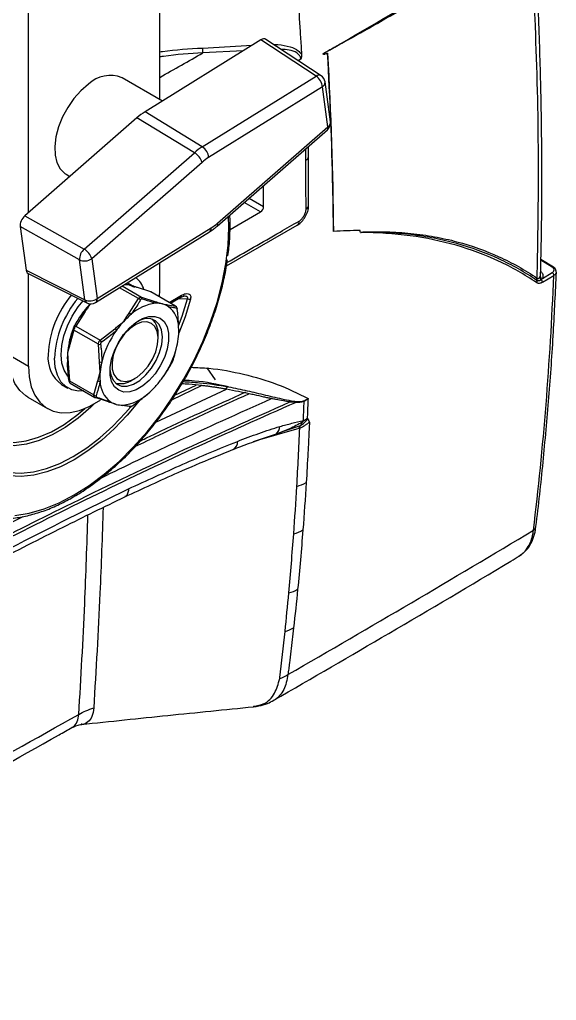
# Model space of a CAD drawing. Extents: x 14.8 to 109.8, y 1.6 to 86.6.
# Drawn here: x 24.98 to 28.59, y 2.53 to 9.13 of the extents above; entities that cross this region are included whole.
import ezdxf

# ---------------------------------------------------------------- set-up
doc = ezdxf.new("R2010")
doc.units = 0
doc.header["$MEASUREMENT"] = 0
doc.layers.add('OBJECT', color=7, linetype='CONTINUOUS')

msp = doc.modelspace()

# ---------------------------------------------------------------- linework, layer by layer
at = {"layer": 'OBJECT'}
for p, q in [((25.9271, 8.5941), (25.9271, 12.7214)), ((25.0433, 7.8333), (25.0433, 12.2111)), ((26.6061, 8.9951), (25.8287, 8.5123)), ((26.978, 8.7512), (26.6061, 8.9951)), ((27.011, 8.7543), (26.6387, 8.9985)), ((26.2133, 8.9405), (26.5481, 8.9591)), ((26.488, 8.9218), (26.2163, 8.9079)), ((26.8758, 8.8658), (26.8573, 8.8551)), ((25.9444, 8.5841), (25.6727, 8.741)), ((26.2125, 8.2759), (26.978, 8.7512)), ((27.074, 8.4438), (27.0375, 8.7122)), ((27.0205, 8.6796), (26.2551, 8.2042)), ((27.057, 8.4112), (27.0205, 8.6796)), ((26.2125, 8.2759), (25.8287, 8.5123)), ((25.7728, 8.4707), (25.0193, 7.8123)), ((26.1595, 8.2363), (25.7728, 8.4707)), ((26.3121, 7.7424), (27.054, 8.3905)), ((26.3151, 7.7631), (27.057, 8.4112)), ((26.9091, 8.1863), (26.9091, 8.2639)), ((26.9266, 8.2108), (26.9266, 8.2792)), ((25.4176, 7.5882), (26.1595, 8.2363)), ((26.9274, 7.8825), (26.9267, 8.2108)), ((26.211, 8.1714), (25.469, 7.5232)), ((25.2977, 8.0915), (25.3224, 8.0772)), ((26.6248, 7.8745), (26.6248, 8.0155)), ((26.5276, 7.9306), (26.6248, 7.8745)), ((26.6035, 7.8378), (26.4938, 7.9011)), ((25.0193, 7.8123), (25.4176, 7.5882)), ((26.3903, 7.7343), (26.3882, 7.8089)), ((26.3988, 7.7196), (26.6035, 7.8378)), ((25.3861, 7.5155), (24.9878, 7.7397)), ((24.9878, 7.7397), (25.0278, 7.4458)), ((25.5055, 7.2548), (26.2709, 7.7302)), ((26.3753, 7.4751), (26.8503, 7.7489)), ((25.4948, 7.2283), (26.2602, 7.7037)), ((27.0943, 7.7064), (27.0934, 7.7068)), ((25.469, 7.5232), (25.5055, 7.2548)), ((25.4226, 7.2472), (25.3861, 7.5155)), ((25.9271, 7.3118), (25.9271, 7.4969)), ((28.5651, 7.4654), (28.4887, 7.5126)), ((28.573, 7.4659), (28.4888, 7.518)), ((25.0278, 7.4458), (25.4226, 7.2472)), ((25.0408, 7.4246), (25.4361, 7.2257)), ((25.0433, 6.8016), (25.0433, 7.4234)), ((28.4988, 7.39), (28.5647, 7.4296)), ((28.4988, 7.3647), (28.5755, 7.4108)), ((25.7834, 7.255), (25.6561, 7.3285)), ((25.6742, 7.3398), (25.8045, 7.2645)), ((25.708, 7.3608), (25.7151, 7.357)), ((25.747, 7.3386), (25.7151, 7.357)), ((25.8672, 7.2995), (25.7777, 7.3288)), ((25.8045, 7.2645), (25.8941, 7.2352)), ((25.8701, 7.2981), (25.8658, 7.3001)), ((26.0322, 7.2043), (25.8672, 7.2995)), ((26.0343, 7.2035), (25.8701, 7.2983)), ((25.9255, 7.2663), (25.9271, 7.3118)), ((25.9898, 7.2292), (26.0732, 7.2773)), ((25.9986, 7.2241), (26.067, 7.2636)), ((25.7204, 7.1564), (25.7834, 7.255)), ((25.9785, 7.2129), (26.0322, 7.2043)), ((26.0322, 7.2043), (26.0342, 7.2031)), ((26.1126, 7.2528), (26.044, 7.2503)), ((25.424, 7.1683), (25.361, 7.0697)), ((25.3893, 7.1273), (25.4162, 7.1682)), ((25.361, 7.0697), (25.5259, 6.9745)), ((25.3485, 7.0427), (25.3211, 6.9459)), ((25.5134, 6.9475), (25.3485, 7.0427)), ((25.5259, 6.9745), (25.6249, 7.0524)), ((25.9158, 6.9877), (25.9158, 7.0122)), ((25.522, 6.8299), (25.5134, 6.9475)), ((24.9089, 6.8791), (25.0433, 6.8016)), ((25.31, 6.8195), (25.3186, 6.702)), ((26.3011, 6.7089), (26.2458, 6.7899)), ((25.2665, 6.6778), (25.3089, 6.6533)), ((25.3186, 6.702), (25.4835, 6.6068)), ((25.325, 6.6854), (25.4893, 6.5905)), ((25.4835, 6.6068), (25.5109, 6.7036)), ((25.7391, 6.706), (25.7603, 6.7183)), ((26.2102, 6.6698), (26.0057, 6.5717)), ((26.028, 6.605), (26.1712, 6.6737)), ((25.9006, 6.4247), (26.3745, 6.645)), ((26.3745, 6.645), (26.3689, 6.6461)), ((25.0384, 6.593), (25.1727, 6.5154)), ((25.5817, 6.56), (25.4921, 6.5893)), ((25.7197, 6.5291), (25.6729, 6.5366)), ((26.7081, 6.3439), (26.5553, 6.2913)), ((26.8607, 6.3812), (26.5809, 6.2996)), ((26.5561, 6.2916), (26.5811, 6.2997))]:
    msp.add_line(p, q, dxfattribs=at)
at = {"layer": 'OBJECT', "flags": 128}
for points in [[(25.447, 8.6972), (25.3965, 8.6536), (25.3495, 8.601), (25.3077, 8.5412), (25.2726, 8.4766), (25.2458, 8.4097), (25.2282, 8.343), (25.2204, 8.2792), (25.2228, 8.2206), (25.2353, 8.1696), (25.2574, 8.128), (25.2882, 8.0975), (25.2977, 8.0915)], [(24.9531, 5.7957), (25.0491, 5.8114), (25.1481, 5.8399), (25.249, 5.8809), (25.3509, 5.9339), (25.4527, 5.9985), (25.5536, 6.0741), (25.6526, 6.1598), (25.7486, 6.2549), (25.8408, 6.3585), (25.9283, 6.4696), (26.0103, 6.5871), (26.0859, 6.7098), (26.1544, 6.8366), (26.2151, 6.9663), (26.2676, 7.0976), (26.3112, 7.2293), (26.3455, 7.36), (26.3703, 7.4886), (26.3853, 7.6138), (26.3903, 7.7343), (26.3903, 7.7343)], [(25.6907, 7.35), (25.7198, 7.3469), (25.7575, 7.3325)], [(25.8672, 7.2995), (25.866, 7.3001), (25.8658, 7.3002)], [(25.3125, 6.729), (25.3078, 6.7341), (25.2832, 6.7725), (25.2679, 6.8207), (25.2625, 6.8771), (25.2672, 6.9393), (25.2818, 7.0051), (25.3058, 7.0719), (25.3383, 7.1372), (25.3779, 7.1985), (25.4107, 7.2395)], [(26.053, 7.0723), (26.0765, 7.1361), (26.1126, 7.2528)], [(26.1328, 7.2513), (26.0961, 7.1325), (26.0543, 7.0231)], [(25.4161, 7.1681), (25.4164, 7.1687), (25.417, 7.1692), (25.4178, 7.1694), (25.4187, 7.1696), (25.4199, 7.1695), (25.4211, 7.1693), (25.4225, 7.1689), (25.424, 7.1683)], [(25.7682, 6.6417), (25.725, 6.6278), (25.6849, 6.6266), (25.6501, 6.6382), (25.6222, 6.662), (25.6028, 6.6967), (25.5926, 6.7407), (25.5924, 6.7918), (25.602, 6.8473), (25.621, 6.9045), (25.6484, 6.9606), (25.6829, 7.0127), (25.7228, 7.0581), (25.7659, 7.0947), (25.8103, 7.1206), (25.8536, 7.1345), (25.8936, 7.1357), (25.9284, 7.1241), (25.9563, 7.1003), (25.9758, 7.0656), (25.9859, 7.0216), (25.9861, 6.9705), (25.9765, 6.915), (25.9575, 6.8578), (25.9301, 6.8017), (25.8956, 6.7497), (25.8557, 6.7042), (25.8126, 6.6676), (25.7682, 6.6417)], [(25.3518, 7.0676), (25.3522, 7.0684), (25.3528, 7.0691), (25.3537, 7.0696), (25.3548, 7.07), (25.3561, 7.0702), (25.3576, 7.0702), (25.3592, 7.0701), (25.361, 7.0697)], [(25.8703, 7.0884), (25.8395, 7.0982), (25.8037, 7.0955), (25.7652, 7.0803), (25.7263, 7.0536), (25.6896, 7.0172), (25.6574, 6.9733), (25.6316, 6.9246), (25.6139, 6.8743), (25.6054, 6.8254), (25.6066, 6.7811), (25.6175, 6.7441), (25.6373, 6.7168), (25.6649, 6.7009), (25.6985, 6.6974), (25.7359, 6.7064), (25.7749, 6.7275), (25.813, 6.7593), (25.8477, 6.7998), (25.877, 6.8465), (25.8989, 6.8964), (25.9121, 6.9464), (25.9158, 6.9933), (25.9097, 7.0343), (25.8942, 7.0666), (25.8703, 7.0884)], [(25.7493, 6.6796), (25.7919, 6.7049), (25.8331, 6.7412), (25.8706, 6.7863), (25.902, 6.8376), (25.9257, 6.8922), (25.9403, 6.9469), (25.9448, 6.9984), (25.9391, 7.0438), (25.9234, 7.0805), (25.8987, 7.1064), (25.8664, 7.1198), (25.8283, 7.1201), (25.7868, 7.1072), (25.7783, 7.1031)], [(25.0384, 6.593), (25.0269, 6.6001), (24.9857, 6.636), (24.9527, 6.683), (24.9285, 6.74), (24.9138, 6.8059), (24.9089, 6.8791)], [(25.0433, 6.8016), (25.0482, 6.7283), (25.0629, 6.6625), (25.087, 6.6054), (25.1201, 6.5584), (25.1612, 6.5225), (25.2097, 6.4986), (25.2642, 6.4872), (25.3237, 6.4884), (25.3869, 6.5024), (25.4522, 6.5287), (25.5182, 6.5668), (25.5271, 6.5728)], [(25.4135, 6.6343), (25.381, 6.633), (25.3347, 6.6415), (25.2947, 6.6627), (25.2621, 6.6957), (25.238, 6.7395), (25.2232, 6.7927), (25.2183, 6.8536)], [(25.3061, 6.826), (25.3057, 6.8251), (25.3056, 6.8242), (25.3057, 6.8234), (25.3061, 6.8225), (25.3067, 6.8217), (25.3076, 6.8209), (25.3087, 6.8202), (25.31, 6.8195)], [(25.5917, 6.7781), (25.597, 6.743), (25.6127, 6.7063), (25.6374, 6.6804), (25.6697, 6.667), (25.7078, 6.6667), (25.7493, 6.6796)], [(25.3142, 6.705), (25.3143, 6.7047), (25.3146, 6.704), (25.3152, 6.7034), (25.3161, 6.7029), (25.3172, 6.7024), (25.3186, 6.702)], [(25.7878, 6.5663), (25.7077, 6.47), (25.6224, 6.3805), (25.5337, 6.3003), (25.4429, 6.2303), (25.3509, 6.1713), (25.2588, 6.1241), (25.168, 6.0892), (25.0793, 6.067), (24.994, 6.0579), (24.913, 6.062), (24.8374, 6.0791), (24.768, 6.1091), (24.7058, 6.1516), (24.6514, 6.2062), (24.6056, 6.272), (24.5689, 6.3484)], [(25.4854, 6.5465), (25.4637, 6.5256), (25.3783, 6.4516), (25.2908, 6.3887), (25.2027, 6.3379), (25.1153, 6.2998), (25.0298, 6.2751), (24.9475, 6.2641), (24.8697, 6.267), (24.7976, 6.2838), (24.7322, 6.3141), (24.6744, 6.3576), (24.6252, 6.4136), (24.6178, 6.4242)], [(25.4921, 6.5893), (25.4933, 6.5887), (25.4935, 6.5886)], [(25.7452, 6.5357), (25.7452, 6.5353), (25.7452, 6.5351)], [(24.5767, 6.3661), (24.6128, 6.2911), (24.6578, 6.2265), (24.7112, 6.1729), (24.7723, 6.1311), (24.8404, 6.1017), (24.9147, 6.0848), (24.9942, 6.0809), (25.078, 6.0898), (25.165, 6.1116), (25.2543, 6.1458), (25.3446, 6.1922), (25.435, 6.2501), (25.5242, 6.3189), (25.6113, 6.3977), (25.6951, 6.4855), (25.7295, 6.5254)], [(24.6311, 6.4346), (24.6319, 6.4334), (24.6801, 6.3786), (24.7366, 6.336), (24.8007, 6.3063), (24.8714, 6.2899), (24.9475, 6.287), (25.0281, 6.2978), (25.1118, 6.322), (25.1974, 6.3593), (25.2837, 6.4091), (25.3693, 6.4707), (25.4226, 6.5154)], [(26.8679, 6.3833), (26.8679, 6.3833), (26.8679, 6.384)]]:
    msp.add_lwpolyline(points, dxfattribs=at)
at = {"layer": 'OBJECT'}
for centre, radius, start, end in [((-26.0081, 100.457), 105.8053, 300.099494, 301.043987), ((-27.334, 102.6747), 107.9808, 299.55421, 299.730733), ((26.3043, 8.9324), 0.0914, 174.94495, 195.5702), ((25.5941, 8.5428), 0.2133, 68.37043, 133.60094), ((26.9969, 8.7267), 0.031, 62.87724, 127.58046), ((26.925, 8.6713), 0.0958, 4.94182, 56.47757), ((26.9781, 8.7041), 0.06, 7.74194, 56.73513), ((27.0015, 8.7103), 0.0361, 301.80689, 3.00046), ((26.0575, 8.1471), 0.431, 122.06301, 131.33737), ((27.0146, 8.4357), 0.06, 311.14175, 7.74194), ((27.0388, 8.4033), 0.0198, 320.1143, 23.65503), ((27.038, 8.4419), 0.0361, 301.80706, 3.00047), ((26.4297, 7.9291), 0.4092, 122.06236, 131.33783), ((26.1596, 8.196), 0.0958, 4.94129, 56.47826), ((26.0947, 8.1321), 0.1227, 18.65395, 58.1286), ((26.4357, 7.9158), 0.3403, 122.06303, 131.33738), ((26.8971, 8.2134), 0.0297, 293.82355, 354.85657), ((26.5787, 7.8766), 0.0461, 302.6055, 357.3945), ((26.8971, 7.8854), 0.0303, 294.59543, 354.54867), ((26.2426, 7.7263), 0.0286, 307.90677, 7.82032), ((26.0903, 8.0185), 0.3403, 302.06272, 311.33769), ((26.2969, 7.7551), 0.0198, 320.11309, 23.6552), ((26.8333, 7.773), 0.0296, 305.14335, 6.29605), ((25.482, 7.5172), 0.0958, 132.21908, 180.98805), ((25.3528, 7.4839), 0.1227, 18.65406, 58.12849), ((25.421, 7.5908), 0.0829, 245.13418, 305.39296), ((28.5695, 7.4589), 0.00781, 63.91611, 124.14623), ((25.6499, 7.2608), 0.1794, 18.25854, 49.46899), ((28.4748, 7.3844), 0.0148, 146.76231, 209.99625), ((28.4771, 7.3837), 0.0154, 149.13607, 210.63676), ((28.497, 7.3984), 0.0178, 186.76725, 248.40472), ((28.5005, 7.4062), 0.0162, 184.61716, 263.95105), ((28.553, 7.4104), 0.0225, 1.00824, 58.77378), ((28.449, 7.3695), 0.0149, 325.4673, 29.90009), ((28.476, 7.3642), 0.0228, 1.22223, 50.60134), ((25.8448, 6.848), 0.6696, 139.85422, 177.42429), ((25.7961, 7.2554), 0.0125, 345.26622, 47.20401), ((26.0589, 7.2755), 0.0144, 304.13173, 7.18077), ((25.8874, 6.8235), 0.6698, 139.77917, 177.42331), ((25.9098, 6.8163), 0.6062, 138.30193, 144.53118), ((25.4575, 7.3224), 0.0829, 245.13432, 305.39298), ((25.45, 7.2494), 0.0275, 184.69799, 239.66455), ((25.4631, 7.2793), 0.06, 243.29001, 301.84285), ((25.4772, 7.2509), 0.0286, 307.90653, 7.82057), ((25.9326, 6.9285), 0.2967, 96.46816, 132.36602), ((25.7756, 7.2242), 0.0318, 46.75879, 75.76912), ((25.8864, 7.2249), 0.0129, 352.88068, 53.58518), ((25.9079, 7.0731), 0.1505, 75.55045, 93.31987), ((25.9133, 7.0961), 0.1268, 55.40767, 75.32446), ((25.9712, 7.2008), 0.0142, 358.83307, 58.98486), ((25.8729, 7.0595), 0.1803, 1.06989, 51.42615), ((26.025, 7.1912), 0.0149, 358.50138, 61.37803), ((26.1269, 7.3095), 0.0585, 255.81023, 275.83389), ((26.0657, 6.748), 0.5203, 129.79821, 137.55769), ((25.7048, 7.1211), 0.0385, 43.58082, 66.17856), ((26.0426, 7.1838), 0.00251, 312.44809, 2.53535), ((26.1269, 6.6914), 0.6036, 137.51211, 144.5389), ((25.7766, 7.0207), 0.1395, 356.49165, 43.55795), ((25.6985, 7.0335), 0.3559, 354.74424, 4.74186), ((25.7501, 6.8557), 0.4444, 157.50561, 185.95636), ((25.3537, 7.0501), 0.00905, 155.59757, 234.4575), ((26.1398, 6.6787), 0.6215, 144.27572, 166.06278), ((25.5874, 7.0059), 0.0597, 36.67552, 51.12523), ((25.5899, 7.0429), 0.4649, 346.44847, 354.81253), ((25.7694, 6.846), 0.4649, 166.44821, 174.81279), ((25.3244, 6.9525), 0.00737, 160.7921, 243.65718), ((25.52, 6.9838), 0.0369, 259.81599, 283.8758), ((25.4464, 6.9071), 0.1042, 31.61448, 40.28945), ((25.4387, 7.0836), 0.6215, 324.27571, 346.06279), ((25.3935, 6.8559), 0.2188, 174.18885, 234.49906), ((25.6608, 6.8554), 0.3559, 174.74424, 184.74187), ((25.5323, 6.8574), 0.0293, 249.307, 278.47881), ((25.9886, 6.7194), 0.4649, 166.44821, 174.81279), ((25.88, 6.7289), 0.3559, 174.74424, 184.74187), ((25.3167, 6.705), 0.00253, 132.61786, 180.89874), ((25.5244, 6.7235), 0.0241, 235.81552, 272.14964), ((25.7056, 6.7028), 0.1803, 181.06974, 231.42629), ((25.6621, 6.8223), 0.1394, 256.44532, 303.51593), ((25.4516, 7.071), 0.6036, 317.51209, 324.53892), ((25.4983, 6.623), 0.0219, 227.66421, 270.22531), ((25.6459, 6.8338), 0.2967, 276.46818, 312.36603), ((25.5128, 7.0143), 0.5202, 309.7981, 317.5578), ((26.393, 6.636), 0.0261, 102.28091, 157.22707), ((25.4953, 6.5978), 0.00936, 258.8564, 322.77501), ((25.5862, 6.5685), 0.00966, 241.84524, 316.07456), ((25.6652, 6.6663), 0.1268, 235.40759, 255.3246), ((25.6706, 6.6892), 0.1505, 255.55036, 273.31981), ((25.6717, 6.5482), 0.0119, 242.01078, 309.71659), ((26.9233, 6.5686), 0.0267, 180.87879, 186.58214), ((25.7258, 6.5407), 0.0131, 242.47125, 264.00567), ((25.7258, 6.5411), 0.0135, 264.36878, 310.46136), ((26.6557, 6.4035), 0.0794, 311.34522, 353.70775), ((26.3923, 6.2906), 0.0571, 296.51265, 4.15167), ((26.7782, 6.2525), 0.2699, 284.9878, 299.49426), ((26.7586, 5.929), 0.2645, 284.93067, 299.43723), ((28.4237, 5.7251), 0.0321, 297.85922, 350.59362), ((26.7268, 5.524), 0.2575, 285.10801, 299.4353), ((26.7018, 5.2601), 0.2527, 285.31755, 299.41266), ((26.653, 4.9408), 0.2542, 288.27723, 302.13926)]:
    msp.add_arc(centre, radius, start, end, dxfattribs=at)
for centre, ratio, start_param, end_param in [((26.6077, 8.9471), 0.576757, 6.25017, 7.105645), ((25.0299, 7.771), 0.577968, 1.037502, 2.500542), ((25.0698, 7.4772), 0.576757, 2.501012, 3.174608)]:
    msp.add_ellipse(centre, major_axis=(0.03, 0.052), ratio=ratio, start_param=start_param, end_param=end_param, dxfattribs=at)
for points, knots in [([(26.7014, 10.79), (26.7422, 10.4699), (26.7775, 10.152), (26.8221, 9.679), (26.8355, 9.5219), (26.8536, 9.2874), (26.8592, 9.2093), (26.8672, 9.0925), (26.8698, 9.0536), (26.8748, 8.9759), (26.8772, 8.9371), (26.8793, 8.8982)], [0, 0, 0, 0, 0.5, 0.5, 0.75, 0.75, 0.875, 0.875, 0.9375, 0.9375, 1, 1, 1, 1]), ([(28.4638, 7.3917), (28.4675, 7.5937), (28.4766, 8.0818), (28.4656, 8.8581), (28.4351, 9.4401), (28.4203, 9.7246)], [0, 0, 0, 0, 0.265245, 0.640842, 1, 1, 1, 1]), ([(28.4866, 7.4184), (28.4888, 7.5066), (28.4944, 7.74), (28.4967, 8.1286), (28.4917, 8.5918), (28.4776, 9.0721), (28.4606, 9.4572), (28.4466, 9.6802), (28.443, 9.7382)], [0, 0, 0, 0, 0.116984, 0.309441, 0.509151, 0.718232, 0.926719, 1, 1, 1, 1]), ([(28.1039, 9.5345), (28.0884, 9.5245), (28.0563, 9.5038), (28.0066, 9.4722), (27.9538, 9.4391), (27.8978, 9.4045), (27.8388, 9.3683), (27.7765, 9.3307), (27.7111, 9.2915), (27.6424, 9.2509), (27.5543, 9.1995), (27.4397, 9.1335), (27.3335, 9.0735), (27.2379, 9.0202), (27.1777, 8.9869), (27.1237, 8.9572), (27.0936, 8.9407), (27.0732, 8.9295), (27.0581, 8.921), (27.0472, 8.9148), (27.0386, 8.9099), (27.0319, 8.906), (27.0271, 8.9033), (27.0241, 8.9016), (27.0227, 8.901), (27.0223, 8.9008)], [0, 0, 0, 0, 0.044484, 0.091732, 0.141745, 0.194524, 0.250071, 0.308388, 0.369478, 0.433344, 0.499991, 0.614296, 0.749984, 0.791315, 0.874984, 0.9136, 0.937485, 0.956548, 0.968736, 0.978139, 0.985865, 0.991913, 0.996285, 0.99898, 1, 1, 1, 1]), ([(27.0536, 8.9187), (27.0595, 8.9221), (27.0761, 8.9316), (27.1082, 8.9497), (27.1543, 8.9758), (27.2145, 9.0099), (27.2887, 9.0521), (27.3768, 9.1025), (27.4785, 9.1612), (27.604, 9.2342), (27.7423, 9.3157), (27.8827, 9.3997), (28.005, 9.4738), (28.0803, 9.5204), (28.1151, 9.5418)], [0, 0, 0, 0, 0.016531, 0.046196, 0.088997, 0.144933, 0.214004, 0.296209, 0.39155, 0.500024, 0.650076, 0.783422, 0.900063, 1, 1, 1, 1]), ([(25.9271, 8.915), (25.9331, 8.9159), (26.0284, 8.9305), (26.1238, 8.9356), (26.2133, 8.9405)], [0, 0, 0, 0, 0.062585, 1, 1, 1, 1]), ([(26.2163, 8.9079), (26.1282, 8.9027), (26.0318, 8.8969), (25.9354, 8.882), (25.9271, 8.8808)], [0, 0, 0, 0, 0.914165, 1, 1, 1, 1]), ([(26.6919, 8.9636), (26.7016, 8.9637), (26.7406, 8.9641), (26.798, 8.9525), (26.8538, 8.93), (26.8725, 8.9068), (26.8793, 8.8982)], [0, 0, 0, 0, 0.1323487, 0.532979, 0.8280317, 1, 1, 1, 1]), ([(26.8758, 8.8658), (26.8755, 8.8679), (26.8746, 8.8773), (26.8665, 8.8932), (26.8411, 8.9137), (26.7976, 8.9286), (26.7593, 8.9309), (26.74, 8.9321)], [0, 0, 0, 0, 0.03995, 0.174272, 0.338636, 0.665417, 1, 1, 1, 1]), ([(26.8793, 8.8982), (26.8796, 8.8931), (26.8795, 8.8879), (26.8786, 8.8798), (26.8782, 8.877), (26.8771, 8.8714), (26.8765, 8.8686), (26.8758, 8.8658)], [0, 0, 0, 0, 0.5, 0.5, 0.75, 0.75, 1, 1, 1, 1]), ([(27.0543, 8.9054), (27.0486, 8.902), (27.0428, 8.8996), (27.0344, 8.8978), (27.0317, 8.8975), (27.0265, 8.898), (27.024, 8.8987), (27.0223, 8.9008)], [0, 0, 0, 0, 0.5, 0.5, 0.75, 0.75, 1, 1, 1, 1]), ([(27.0943, 7.7064), (27.0934, 7.8051), (27.0872, 8.2018), (27.0715, 8.6025), (27.0543, 8.9054)], [0.5064708, 0.5064708, 0.5064708, 0.5064708, 0.6298374, 1, 1, 1, 1]), ([(26.9098, 7.8578), (26.9096, 7.9183), (26.9094, 7.9788), (26.9092, 8.0394), (26.9091, 8.0883), (26.9091, 8.1373), (26.9091, 8.1863)], [0, 0, 0, 0, 0.00565795, 0.00565795, 0.00565795, 0.01022995, 0.01022995, 0.01022995, 0.01022995]), ([(26.8502, 7.7491), (26.8515, 7.7497), (26.8631, 7.7553), (26.8826, 7.7732), (26.9063, 7.8038), (26.9222, 7.8411), (26.9286, 7.8683), (26.9272, 7.882), (26.9271, 7.8826)], [0, 0, 0, 0, 0.028622, 0.251905, 0.488691, 0.731765, 0.988042, 1, 1, 1, 1]), ([(26.8627, 7.7762), (26.8658, 7.778), (26.8689, 7.7801), (26.8749, 7.785), (26.8779, 7.7878), (26.8864, 7.7968), (26.8916, 7.8038), (26.8982, 7.8152), (26.9002, 7.8191), (26.9036, 7.8269), (26.9051, 7.831), (26.9086, 7.8429), (26.9098, 7.8506), (26.9098, 7.8578)], [0, 0, 0, 0, 0.125, 0.125, 0.25, 0.25, 0.5, 0.5, 0.625, 0.625, 0.75, 0.75, 1, 1, 1, 1]), ([(26.3991, 7.7466), (26.3992, 7.7664), (26.3993, 7.7902), (26.3972, 7.8127), (26.3969, 7.8164)], [0, 0, 0, 0, 0.83358, 1, 1, 1, 1]), ([(26.2602, 7.7037), (26.2691, 7.7095), (26.2868, 7.7211), (26.3037, 7.7353), (26.3121, 7.7424)], [0, 0, 0, 0, 0.504244, 1, 1, 1, 1]), ([(26.3783, 7.497), (26.4973, 7.5656), (26.6588, 7.6586), (26.8203, 7.7517), (26.8627, 7.7762)], [0, 0, 0, 0, 0.7372656, 1, 1, 1, 1]), ([(26.3843, 7.5419), (26.3869, 7.56), (26.3952, 7.6183), (26.3986, 7.686), (26.399, 7.7351), (26.3991, 7.7466)], [0, 0, 0, 0, 0.257216, 0.827264, 1, 1, 1, 1]), ([(28.4613, 7.361), (28.3799, 7.4169), (28.2938, 7.4658), (28.1128, 7.5499), (28.018, 7.585), (27.8199, 7.6417), (27.7167, 7.6631), (27.5021, 7.692), (27.3907, 7.6994), (27.2752, 7.6994)], [0, 0, 0, 0, 0.25, 0.25, 0.5, 0.5, 0.75, 0.75, 1, 1, 1, 1]), ([(27.2754, 7.6996), (27.2757, 7.6996), (27.2764, 7.6998), (27.2782, 7.7), (27.2799, 7.7001), (27.2811, 7.7003)], [0, 0, 0, 0, 0.124273, 0.346783, 1, 1, 1, 1]), ([(28.462, 7.3769), (28.3815, 7.4321), (28.296, 7.4806), (28.1163, 7.5634), (28.0219, 7.5978), (27.8737, 7.6388), (27.8231, 7.6507), (27.72, 7.6708), (27.6675, 7.679), (27.5604, 7.6918), (27.5059, 7.6964), (27.4227, 7.7003), (27.3947, 7.7012), (27.3525, 7.7016), (27.3383, 7.7017), (27.317, 7.7014), (27.3098, 7.7013), (27.2955, 7.701), (27.2883, 7.7008), (27.2811, 7.7003)], [0, 0, 0, 0, 0.25, 0.25, 0.5, 0.5, 0.625, 0.625, 0.75, 0.75, 0.875, 0.875, 0.9375, 0.9375, 0.96875, 0.96875, 0.984375, 0.984375, 1, 1, 1, 1]), ([(27.2813, 7.7011), (27.2887, 7.7021), (27.2959, 7.7025), (27.3104, 7.7034), (27.3176, 7.7037), (27.339, 7.7046), (27.3533, 7.7049), (27.3958, 7.7054), (27.4238, 7.7051), (27.5072, 7.7028), (27.5618, 7.6991), (27.6689, 7.688), (27.7215, 7.6806), (27.8245, 7.6619), (27.875, 7.6506), (28.0229, 7.6113), (28.1169, 7.5777), (28.2963, 7.496), (28.3818, 7.4478), (28.4624, 7.3925)], [0, 0, 0, 0, 0.015625, 0.015625, 0.03125, 0.03125, 0.0625, 0.0625, 0.125, 0.125, 0.25, 0.25, 0.375, 0.375, 0.5, 0.5, 0.75, 0.75, 1, 1, 1, 1]), ([(24.9157, 5.7776), (24.9251, 5.778), (24.9643, 5.7794), (25.0364, 5.7935), (25.1312, 5.82), (25.2278, 5.8585), (25.3252, 5.9075), (25.4227, 5.9668), (25.5193, 6.036), (25.6143, 6.1144), (25.7068, 6.2012), (25.7963, 6.2959), (25.8818, 6.3976), (25.9628, 6.5054), (26.0386, 6.6186), (26.1085, 6.736), (26.172, 6.8569), (26.2286, 6.9801), (26.2777, 7.1047), (26.3192, 7.2297), (26.3519, 7.3539), (26.3724, 7.4496), (26.3791, 7.5025), (26.3808, 7.5156)], [0, 0, 0, 0, 0.01609, 0.066675, 0.117446, 0.168342, 0.219306, 0.270298, 0.321286, 0.372258, 0.42321, 0.474142, 0.525056, 0.575957, 0.626849, 0.677737, 0.728625, 0.779517, 0.830418, 0.881332, 0.932266, 0.983223, 1, 1, 1, 1]), ([(28.5647, 7.4296), (28.5726, 7.4344), (28.5771, 7.4409), (28.5772, 7.4507), (28.5762, 7.454), (28.572, 7.4601), (28.569, 7.4629), (28.5651, 7.4654)], [0, 0, 0, 0, 0.5, 0.5, 0.75, 0.75, 1, 1, 1, 1]), ([(28.5914, 7.4341), (28.5917, 7.4361), (28.5925, 7.4428), (28.5871, 7.4534), (28.58, 7.4617), (28.574, 7.4649), (28.5727, 7.4656)], [0, 0, 0, 0, 0.161136, 0.520036, 0.891082, 1, 1, 1, 1]), ([(28.4387, 5.6967), (28.4724, 5.9744), (28.5006, 6.2562), (28.5463, 6.8277), (28.5636, 7.1173), (28.5755, 7.4108)], [0, 0, 0, 0, 0.5, 0.5, 1, 1, 1, 1]), ([(28.4553, 5.7198), (28.4554, 5.7207), (28.4742, 5.8633), (28.5041, 6.153), (28.5439, 6.5888), (28.5738, 7.0154), (28.5867, 7.2992), (28.5928, 7.4337)], [0, 0, 0, 0, 0.001595, 0.258761, 0.514967, 0.770098, 1, 1, 1, 1]), ([(28.4638, 7.3917), (28.4661, 7.39), (28.4689, 7.3893), (28.4745, 7.3909), (28.4771, 7.3931), (28.4793, 7.3963)], [0, 0, 0, 0, 0.5, 0.5, 1, 1, 1, 1]), ([(28.4844, 7.4049), (28.4847, 7.4055), (28.4867, 7.4099), (28.4865, 7.4145), (28.4864, 7.4184)], [0, 0, 0, 0, 0.150454, 1, 1, 1, 1]), ([(28.487, 7.4364), (28.4888, 7.4351), (28.4977, 7.4283), (28.5033, 7.4126), (28.5025, 7.3982), (28.4992, 7.3908), (28.4988, 7.39)], [0, 0, 0, 0, 0.106258, 0.528315, 0.950295, 1, 1, 1, 1]), ([(28.5914, 7.4338), (28.5912, 7.4311), (28.5908, 7.4245), (28.5842, 7.4166), (28.5776, 7.4123), (28.5755, 7.4108)], [0, 0, 0, 0, 0.311835, 0.773948, 1, 1, 1, 1]), ([(25.7263, 7.3453), (25.7262, 7.3453), (25.7199, 7.3463), (25.7095, 7.3479), (25.6979, 7.3502), (25.6932, 7.3512)], [0, 0, 0, 0, 0.010035, 0.599894, 1, 1, 1, 1]), ([(25.7777, 7.3288), (25.771, 7.3309), (25.7546, 7.336), (25.737, 7.3418), (25.7264, 7.3453), (25.7263, 7.3453)], [0, 0, 0, 0, 0.400106, 0.989961, 1, 1, 1, 1]), ([(28.4988, 7.3647), (28.4952, 7.3625), (28.4916, 7.3608), (28.4846, 7.3583), (28.4813, 7.3575), (28.4749, 7.3569), (28.4718, 7.3571), (28.4662, 7.3583), (28.4636, 7.3595), (28.4613, 7.361)], [0, 0, 0, 0, 0.25, 0.25, 0.5, 0.5, 0.75, 0.75, 1, 1, 1, 1]), ([(28.4905, 7.3818), (28.4882, 7.3799), (28.4858, 7.3783), (28.4811, 7.3758), (28.4788, 7.3749), (28.4719, 7.3734), (28.4675, 7.3739), (28.4638, 7.3759)], [0, 0, 0, 0, 0.25, 0.25, 0.5, 0.5, 1, 1, 1, 1]), ([(25.7834, 7.255), (25.7852, 7.2571), (25.7888, 7.2613), (25.7952, 7.2647), (25.8006, 7.2655), (25.8035, 7.2648), (25.8045, 7.2645)], [0, 0, 0, 0, 0.286989, 0.578774, 0.858873, 1, 1, 1, 1]), ([(25.8701, 7.2983), (25.87, 7.2983), (25.8693, 7.299), (25.8682, 7.2993), (25.8672, 7.2995)], [0, 0, 0, 0, 0.054139, 1, 1, 1, 1]), ([(26.0668, 7.2625), (26.0696, 7.2644), (26.0771, 7.2695), (26.0853, 7.2711), (26.087, 7.2711), (26.0874, 7.2711)], [0, 0, 0, 0, 0.316561, 0.842358, 1, 1, 1, 1]), ([(26.0732, 7.2773), (26.0821, 7.2816), (26.098, 7.2893), (26.117, 7.2896), (26.1282, 7.2837), (26.1337, 7.2749), (26.1355, 7.2642), (26.1337, 7.2556), (26.1328, 7.2513)], [0, 0, 0, 0, 0.287074, 0.514337, 0.673471, 0.780844, 0.890502, 1, 1, 1, 1]), ([(26.1126, 7.2528), (26.1133, 7.2542), (26.1143, 7.2563), (26.1147, 7.2598), (26.1143, 7.2624), (26.1124, 7.2656), (26.1075, 7.2692), (26.0983, 7.2715), (26.0904, 7.2709), (26.0865, 7.2707)], [0, 0, 0, 0, 0.101584, 0.148026, 0.247431, 0.293808, 0.453786, 0.729575, 1, 1, 1, 1]), ([(25.4588, 7.2197), (25.4527, 7.2101), (25.4417, 7.1928), (25.4295, 7.1758), (25.424, 7.1683)], [0, 0, 0, 0, 0.554514, 1, 1, 1, 1]), ([(25.7974, 7.2473), (25.793, 7.2395), (25.7738, 7.2056), (25.7506, 7.1729), (25.7327, 7.1477)], [0, 0, 0, 0, 0.230777, 1, 1, 1, 1]), ([(25.8081, 7.2522), (25.8076, 7.2523), (25.8059, 7.2528), (25.8029, 7.2525), (25.7997, 7.2507), (25.7982, 7.2484), (25.7974, 7.2473)], [0, 0, 0, 0, 0.1425394, 0.421897, 0.7116308, 1, 1, 1, 1]), ([(25.8992, 7.2233), (25.8926, 7.2252), (25.8642, 7.2338), (25.8325, 7.2442), (25.8081, 7.2522)], [0, 0, 0, 0, 0.230785, 1, 1, 1, 1]), ([(25.8941, 7.2352), (25.9007, 7.2332), (25.9171, 7.2281), (25.9348, 7.2223), (25.9453, 7.2188), (25.9455, 7.2188)], [0, 0, 0, 0, 0.4001048, 0.9899638, 1, 1, 1, 1]), ([(25.9455, 7.2188), (25.9456, 7.2187), (25.9519, 7.2178), (25.9622, 7.2162), (25.9738, 7.2138), (25.9785, 7.2129)], [0, 0, 0, 0, 0.0100399, 0.5998958, 1, 1, 1, 1]), ([(26.0399, 7.1909), (26.0363, 7.1913), (26.0204, 7.1933), (26.0006, 7.1974), (25.9854, 7.2005)], [0, 0, 0, 0, 0.230777, 1, 1, 1, 1]), ([(26.0451, 7.1839), (26.045, 7.1841), (26.0448, 7.1884), (26.0428, 7.1943), (26.0387, 7.2007), (26.0354, 7.2025), (26.0343, 7.2032)], [0, 0, 0, 0, 0.024974, 0.518941, 0.834126, 1, 1, 1, 1]), ([(25.3518, 7.0676), (25.3562, 7.0755), (25.3752, 7.1097), (25.3983, 7.1427), (25.4161, 7.1681)], [0, 0, 0, 0, 0.230777, 1, 1, 1, 1]), ([(25.6818, 7.0991), (25.6819, 7.0993), (25.6893, 7.1108), (25.7015, 7.1302), (25.7149, 7.1488), (25.7204, 7.1564)], [0, 0, 0, 0, 0.0100396, 0.5998959, 1, 1, 1, 1]), ([(26.0443, 7.182), (26.0442, 7.1827), (26.0439, 7.1848), (26.043, 7.1877), (26.0416, 7.1902), (26.0405, 7.1906), (26.0399, 7.1909)], [0, 0, 0, 0, 0.1425309, 0.4218945, 0.7116174, 1, 1, 1, 1]), ([(26.0532, 7.0629), (26.053, 7.0719), (26.0523, 7.1108), (26.0478, 7.151), (26.0443, 7.182)], [0, 0, 0, 0, 0.230784, 1, 1, 1, 1]), ([(25.3455, 7.0538), (25.3457, 7.0544), (25.3463, 7.0561), (25.3478, 7.0594), (25.3498, 7.0637), (25.3512, 7.0663), (25.3518, 7.0676)], [0, 0, 0, 0, 0.142534, 0.42189, 0.711621, 1, 1, 1, 1]), ([(25.361, 7.0697), (25.3593, 7.0673), (25.3561, 7.0625), (25.3521, 7.0542), (25.3496, 7.0475), (25.3488, 7.0439), (25.3485, 7.0427)], [0, 0, 0, 0, 0.286989, 0.578771, 0.858873, 1, 1, 1, 1]), ([(25.6249, 7.0524), (25.6323, 7.0588), (25.6505, 7.0747), (25.67, 7.0898), (25.6816, 7.0989), (25.6818, 7.0991)], [0, 0, 0, 0, 0.4001072, 0.9899635, 1, 1, 1, 1]), ([(25.3174, 6.9549), (25.3191, 6.9629), (25.3263, 6.9976), (25.3371, 7.0293), (25.3455, 7.0538)], [0, 0, 0, 0, 0.2307843, 1, 1, 1, 1]), ([(25.6353, 7.0416), (25.628, 7.035), (25.5964, 7.0069), (25.5618, 6.9813), (25.5352, 6.9617)], [0, 0, 0, 0, 0.230783, 1, 1, 1, 1]), ([(25.3211, 6.9459), (25.3194, 6.938), (25.3152, 6.9184), (25.3097, 6.8995), (25.3064, 6.8882), (25.3064, 6.888)], [0, 0, 0, 0, 0.400105, 0.989964, 1, 1, 1, 1]), ([(25.5134, 6.9475), (25.5136, 6.9503), (25.5139, 6.9559), (25.5173, 6.9643), (25.5217, 6.9705), (25.5249, 6.9735), (25.5259, 6.9745)], [0, 0, 0, 0, 0.286983, 0.578768, 0.85887, 1, 1, 1, 1]), ([(25.5352, 6.9617), (25.5346, 6.9613), (25.5328, 6.9599), (25.5304, 6.9568), (25.5287, 6.9524), (25.5288, 6.9495), (25.5288, 6.948)], [0, 0, 0, 0, 0.142526, 0.4219, 0.711623, 1, 1, 1, 1]), ([(25.5288, 6.948), (25.5299, 6.9386), (25.5345, 6.8981), (25.5357, 6.8587), (25.5366, 6.8284)], [0, 0, 0, 0, 0.230777, 1, 1, 1, 1]), ([(26.0138, 6.8351), (26.0164, 6.8423), (26.0278, 6.8736), (26.0357, 6.9077), (26.0419, 6.934)], [0, 0, 0, 0, 0.230777, 1, 1, 1, 1]), ([(25.3064, 6.888), (25.3064, 6.8878), (25.3074, 6.874), (25.3092, 6.8509), (25.3098, 6.8286), (25.31, 6.8195)], [0, 0, 0, 0, 0.010036, 0.599895, 1, 1, 1, 1]), ([(25.315, 6.7069), (25.3139, 6.7162), (25.3088, 6.7565), (25.3073, 6.7958), (25.3061, 6.826)], [0, 0, 0, 0, 0.230777, 1, 1, 1, 1]), ([(25.5256, 6.7615), (25.5256, 6.7617), (25.5246, 6.7755), (25.5227, 6.7985), (25.5222, 6.8209), (25.522, 6.8299)], [0, 0, 0, 0, 0.010037, 0.599896, 1, 1, 1, 1]), ([(25.9432, 6.7208), (25.9488, 6.7283), (25.9727, 6.7609), (25.9923, 6.795), (26.0075, 6.8213)], [0, 0, 0, 0, 0.230783, 1, 1, 1, 1]), ([(26.0075, 6.8213), (26.0078, 6.8219), (26.0088, 6.8238), (26.0105, 6.8272), (26.0124, 6.8315), (26.0134, 6.8339), (26.0138, 6.8351)], [0, 0, 0, 0, 0.142527, 0.42189, 0.711622, 1, 1, 1, 1]), ([(25.5109, 6.7036), (25.5126, 6.7115), (25.5168, 6.7311), (25.5223, 6.7499), (25.5255, 6.7613), (25.5256, 6.7615)], [0, 0, 0, 0, 0.4001042, 0.9899629, 1, 1, 1, 1]), ([(26.1371, 6.793), (26.1768, 6.7914), (26.2999, 6.7864), (26.494, 6.7487), (26.7195, 6.6842), (26.8552, 6.6167), (26.923, 6.583)], [0, 0, 0, 0, 0.1353702, 0.4188829, 0.7094623, 1, 1, 1, 1]), ([(25.3144, 6.705), (25.3146, 6.7032), (25.3152, 6.6984), (25.318, 6.6921), (25.3218, 6.687), (25.3246, 6.6858), (25.3251, 6.6856)], [0, 0, 0, 0, 0.218179, 0.607747, 0.939477, 1, 1, 1, 1]), ([(25.3186, 6.702), (25.3188, 6.6994), (25.3192, 6.6941), (25.3215, 6.6882), (25.3239, 6.6863), (25.3251, 6.6854)], [0, 0, 0, 0, 0.337314, 0.680272, 1, 1, 1, 1]), ([(25.5253, 6.6994), (25.5237, 6.6915), (25.5168, 6.6569), (25.5064, 6.6253), (25.4984, 6.601)], [0, 0, 0, 0, 0.230785, 1, 1, 1, 1]), ([(26.2102, 6.6698), (26.1805, 6.6731), (26.1359, 6.6781), (26.0905, 6.6807), (26.0753, 6.6816)], [0, 0, 0, 0, 0.664507, 1, 1, 1, 1]), ([(26.0836, 6.6966), (26.1206, 6.6946), (26.2242, 6.6891), (26.3236, 6.6723), (26.3874, 6.6615)], [0, 0, 0, 0, 0.357678, 1, 1, 1, 1]), ([(26.3874, 6.6615), (26.3131, 6.6779), (26.217, 6.6991), (26.1122, 6.7036), (26.0884, 6.7046)], [0, 0, 0, 0, 0.772594, 1, 1, 1, 1]), ([(26.3689, 6.6461), (26.3602, 6.6476), (26.3427, 6.6508), (26.3165, 6.6551), (26.2901, 6.6592), (26.2635, 6.6631), (26.2369, 6.6666), (26.2191, 6.6688), (26.2102, 6.6698)], [0, 0, 0, 0, 0.1666257, 0.3332551, 0.4998976, 0.6665629, 0.8332605, 1, 1, 1, 1]), ([(25.4895, 6.5908), (25.4886, 6.5912), (25.4859, 6.5926), (25.4835, 6.5969), (25.4827, 6.6021), (25.4833, 6.6056), (25.4835, 6.6068)], [0, 0, 0, 0, 0.166854, 0.507799, 0.835095, 1, 1, 1, 1]), ([(25.4984, 6.601), (25.4982, 6.6005), (25.4977, 6.5989), (25.4979, 6.5963), (25.4996, 6.5937), (25.5017, 6.5927), (25.5027, 6.5922)], [0, 0, 0, 0, 0.142533, 0.421896, 0.711618, 1, 1, 1, 1]), ([(25.7452, 6.5357), (25.7533, 6.5414), (25.7885, 6.5661), (25.8209, 6.5935), (25.8458, 6.6146)], [0, 0, 0, 0, 0.2307766, 1, 1, 1, 1]), ([(26.5273, 6.6145), (26.3225, 6.522), (26.063, 6.4048), (25.8107, 6.2826), (25.7575, 6.2568)], [0, 0, 0, 0, 0.789126, 1, 1, 1, 1]), ([(25.7965, 6.2982), (25.8292, 6.314), (26.0615, 6.4265), (26.3005, 6.5342), (26.5059, 6.6268)], [0, 0, 0, 0, 0.1406171, 1, 1, 1, 1]), ([(26.5273, 6.6145), (26.5037, 6.6194), (26.4529, 6.6301), (26.4018, 6.6398), (26.3745, 6.645)], [0, 0, 0, 0, 0.465571, 1, 1, 1, 1]), ([(26.3874, 6.6615), (26.4296, 6.6534), (26.4715, 6.6446), (26.5548, 6.626), (26.5962, 6.6162), (26.6583, 6.6013), (26.679, 6.5963), (26.7205, 6.5865), (26.7413, 6.5817), (26.7833, 6.5727), (26.8045, 6.5685), (26.8372, 6.5641), (26.8483, 6.5629), (26.8657, 6.5625), (26.8716, 6.5626), (26.8807, 6.5636), (26.8838, 6.5641), (26.8901, 6.5656), (26.8934, 6.5666), (26.8966, 6.5682)], [0, 0, 0, 0, 0.25, 0.25, 0.5, 0.5, 0.625, 0.625, 0.75, 0.75, 0.875, 0.875, 0.9375, 0.9375, 0.96875, 0.96875, 0.984375, 0.984375, 1, 1, 1, 1]), ([(26.677, 6.5822), (26.6693, 6.5838), (26.6525, 6.5874), (26.6144, 6.5956), (26.5722, 6.6049), (26.539, 6.612), (26.5273, 6.6145)], [0, 0, 0, 0, 0.1537843, 0.3352679, 0.7647015, 1, 1, 1, 1]), ([(24.1278, 5.2549), (24.3195, 5.3573), (24.7028, 5.5624), (25.3427, 5.8847), (26.0388, 6.2198), (26.5492, 6.4474), (26.8012, 6.5598)], [0, 0, 0, 0, 0.223741, 0.447601, 0.72731, 1, 1, 1, 1]), ([(26.8426, 6.5565), (26.6084, 6.4538), (26.3765, 6.3494), (25.9175, 6.1372), (25.6904, 6.0293), (25.0165, 5.7006), (24.5772, 5.4746), (24.1484, 5.2422)], [0, 0, 0, 0, 0.25, 0.25, 0.5, 0.5, 1, 1, 1, 1]), ([(25.4895, 6.5907), (25.49, 6.5903), (25.4913, 6.5894), (25.4927, 6.589), (25.4935, 6.5888)], [0, 0, 0, 0, 0.472189, 1, 1, 1, 1]), ([(25.5027, 6.5922), (25.5101, 6.5896), (25.5418, 6.5784), (25.5708, 6.569), (25.5932, 6.5618)], [0, 0, 0, 0, 0.230777, 1, 1, 1, 1]), ([(25.5346, 6.0504), (25.6974, 6.1292), (26.0723, 6.3107), (26.4585, 6.4841), (26.677, 6.5822)], [0, 0, 0, 0, 0.43425, 1, 1, 1, 1]), ([(25.633, 6.5436), (25.6329, 6.5436), (25.6223, 6.5471), (25.6047, 6.5529), (25.5883, 6.558), (25.5817, 6.56)], [0, 0, 0, 0, 0.01004, 0.599894, 1, 1, 1, 1]), ([(25.6793, 6.539), (25.6841, 6.5381), (25.7049, 6.534), (25.7217, 6.5322), (25.7345, 6.5308)], [0, 0, 0, 0, 0.230785, 1, 1, 1, 1]), ([(25.7244, 6.5278), (25.7256, 6.5277), (25.7285, 6.5275), (25.7335, 6.5287), (25.739, 6.531), (25.7432, 6.5339), (25.7451, 6.5352)], [0, 0, 0, 0, 0.1551303, 0.3801533, 0.721724, 1, 1, 1, 1]), ([(25.7345, 6.5308), (25.7348, 6.5308), (25.7357, 6.5308), (25.738, 6.5315), (25.7414, 6.5332), (25.744, 6.5349), (25.7452, 6.5357)], [0, 0, 0, 0, 0.142539, 0.421897, 0.71163, 1, 1, 1, 1]), ([(26.8426, 6.5565), (26.84, 6.5565), (26.8345, 6.5567), (26.8263, 6.5572), (26.8178, 6.5579), (26.8089, 6.5588), (26.7887, 6.5612), (26.7546, 6.5667), (26.7191, 6.5735), (26.6923, 6.579), (26.6822, 6.5811), (26.677, 6.5822)], [0, 0, 0, 0, 0.04542, 0.093049, 0.142913, 0.195025, 0.249393, 0.502123, 0.813275, 0.902933, 1, 1, 1, 1]), ([(26.8968, 6.5656), (26.8959, 6.5651), (26.8939, 6.564), (26.8909, 6.5627), (26.8876, 6.5615), (26.8841, 6.5604), (26.8804, 6.5595), (26.8764, 6.5586), (26.8723, 6.5579), (26.8679, 6.5574), (26.8632, 6.5569), (26.8575, 6.5566), (26.8506, 6.5564), (26.8454, 6.5565), (26.8426, 6.5565)], [0, 0, 0, 0, 0.049028, 0.10201, 0.159263, 0.221036, 0.28753, 0.358903, 0.435286, 0.516784, 0.603483, 0.695455, 0.841247, 1, 1, 1, 1]), ([(26.8918, 6.4342), (26.8921, 6.4422), (26.8924, 6.4502), (26.8928, 6.4583), (26.8933, 6.4713), (26.8938, 6.4844), (26.8943, 6.4975), (26.8952, 6.5201), (26.896, 6.5428), (26.8968, 6.5656)], [0.000098344, 0.000098344, 0.000098344, 0.000098344, 0.00086572, 0.00086572, 0.00086572, 0.002113627, 0.002113627, 0.002113627, 0.004278887, 0.004278887, 0.004278887, 0.004278887]), ([(26.923, 6.583), (26.9218, 6.5501), (26.9206, 6.5173), (26.9193, 6.4845), (26.9191, 6.4801), (26.919, 6.4757), (26.9188, 6.4713), (26.9185, 6.4647), (26.9183, 6.4582), (26.918, 6.4517)], [-0.003133278, -0.003133278, -0.003133278, -0.003133278, 0, 0, 0, 0.000420983, 0.000420983, 0.000420983, 0.00104487, 0.00104487, 0.00104487, 0.00104487]), ([(26.8847, 6.424), (26.857, 6.4072), (26.8278, 6.3924), (26.7684, 6.3662), (26.7382, 6.3547), (26.7081, 6.3439)], [0, 0, 0, 0, 0.5, 0.5, 1, 1, 1, 1]), ([(26.7346, 6.3948), (26.7609, 6.4025), (26.7872, 6.4096), (26.8396, 6.4227), (26.8657, 6.4286), (26.8918, 6.4342)], [0, 0, 0, 0, 0.5, 0.5, 1, 1, 1, 1]), ([(26.8607, 6.3812), (26.8607, 6.3812), (26.8607, 6.3812), (26.8607, 6.3812), (26.8614, 6.3823), (26.8621, 6.3834), (26.8627, 6.3846), (26.8637, 6.3862), (26.8647, 6.3878), (26.8657, 6.3895), (26.8667, 6.3912), (26.8678, 6.393), (26.8688, 6.3947), (26.8698, 6.3964), (26.8709, 6.3982), (26.8719, 6.3999), (26.8719, 6.3999), (26.8719, 6.3999), (26.8719, 6.3999)], [-0.00000006, -0.00000006, -0.00000006, -0.00000006, 0, 0, 0, 0.0001123635, 0.0001123635, 0.0001123635, 0.0002782847, 0.0002782847, 0.0002782847, 0.0004516545, 0.0004516545, 0.0004516545, 0.0006230812, 0.0006230812, 0.0006230812, 0.0006231412, 0.0006231412, 0.0006231412, 0.0006231412]), ([(26.8679, 6.384), (26.8799, 6.3896), (26.8912, 6.3957), (26.9074, 6.4058), (26.9126, 6.4093), (26.9228, 6.4165), (26.9278, 6.4203), (26.9325, 6.4241)], [0, 0, 0, 0, 0.5, 0.5, 0.75, 0.75, 1, 1, 1, 1]), ([(26.871, 6.3996), (26.871, 6.3996), (26.871, 6.3996), (26.871, 6.3996), (26.8714, 6.4003), (26.8717, 6.4009), (26.8721, 6.4015), (26.8735, 6.404), (26.8749, 6.4065), (26.8764, 6.4091), (26.8779, 6.4117), (26.8794, 6.4144), (26.8809, 6.4171), (26.8822, 6.4194), (26.8834, 6.4217), (26.8847, 6.424)], [-0.00000006, -0.00000006, -0.00000006, -0.00000006, 0, 0, 0, 0.0000617374, 0.0000617374, 0.0000617374, 0.0003051418, 0.0003051418, 0.0003051418, 0.0005614322, 0.0005614322, 0.0005614322, 0.0007766926, 0.0007766926, 0.0007766926, 0.0007766926]), ([(26.8721, 6.4002), (26.8718, 6.4), (26.8715, 6.3999), (26.8713, 6.3997), (26.8712, 6.3997), (26.8711, 6.3997), (26.871, 6.3996)], [0, 0, 0, 0, 0.00002405631, 0.00002405631, 0.00002405631, 0.00003150663, 0.00003150663, 0.00003150663, 0.00003150663]), ([(26.8719, 6.3999), (26.8719, 6.3999), (26.8719, 6.3999), (26.8719, 6.3999), (26.872, 6.4), (26.872, 6.4001), (26.8721, 6.4002)], [-0.000000059859, -0.000000059859, -0.000000059859, -0.000000059859, 0, 0, 0, 0.000008548581, 0.000008548581, 0.000008548581, 0.000008548581]), ([(26.8721, 6.4002), (26.8813, 6.4068), (26.8901, 6.4138), (26.9068, 6.4287), (26.9147, 6.4366), (26.9221, 6.4448)], [0, 0, 0, 0, 0.5, 0.5, 1, 1, 1, 1]), ([(26.8938, 6.4331), (26.891, 6.4302), (26.8882, 6.4273), (26.8852, 6.4246), (26.885, 6.4244), (26.8849, 6.4242), (26.8847, 6.424)], [0, 0, 0, 0, 0.0003088621, 0.0003088621, 0.0003088621, 0.0003282463, 0.0003282463, 0.0003282463, 0.0003282463]), ([(26.8938, 6.4331), (26.8933, 6.4334), (26.8927, 6.4337), (26.8921, 6.434), (26.892, 6.4341), (26.8919, 6.4341), (26.8918, 6.4342)], [0, 0, 0, 0, 0.00007849015, 0.00007849015, 0.00007849015, 0.00009461436, 0.00009461436, 0.00009461436, 0.00009461436]), ([(26.9325, 6.4241), (26.9311, 6.3901), (26.9295, 6.356), (26.9262, 6.2881), (26.9244, 6.2541), (26.9191, 6.1525), (26.9152, 6.085), (26.911, 6.0176)], [0, 0, 0, 0, 0.25, 0.25, 0.5, 0.5, 1, 1, 1, 1]), ([(26.918, 6.4517), (26.9184, 6.451), (26.9188, 6.4503), (26.9192, 6.4496), (26.9199, 6.4485), (26.9205, 6.4474), (26.9212, 6.4463), (26.9215, 6.4458), (26.9218, 6.4453), (26.9221, 6.4448)], [0, 0, 0, 0, 0.0001040453, 0.0001040453, 0.0001040453, 0.0002672482, 0.0002672482, 0.0002672482, 0.0003422222, 0.0003422222, 0.0003422222, 0.0003422222]), ([(26.9221, 6.4448), (26.9221, 6.4446), (26.9222, 6.4445), (26.9223, 6.4443), (26.9227, 6.4436), (26.9231, 6.4428), (26.9235, 6.442), (26.9239, 6.4412), (26.9243, 6.4405), (26.9247, 6.4397), (26.9251, 6.4389), (26.9255, 6.4381), (26.9259, 6.4374), (26.9267, 6.4358), (26.9275, 6.4343), (26.9283, 6.4327), (26.9291, 6.4311), (26.9299, 6.4296), (26.9307, 6.428), (26.9313, 6.4267), (26.9319, 6.4254), (26.9325, 6.4241)], [0, 0, 0, 0, 0.0000210204, 0.0000210204, 0.0000210204, 0.0001308555, 0.0001308555, 0.0001308555, 0.0002406878, 0.0002406878, 0.0002406878, 0.0003505204, 0.0003505204, 0.0003505204, 0.0005701954, 0.0005701954, 0.0005701954, 0.0007898873, 0.0007898873, 0.0007898873, 0.0009677093, 0.0009677093, 0.0009677093, 0.0009677093]), ([(26.4492, 6.2948), (26.4968, 6.3134), (26.5444, 6.3313), (26.6396, 6.365), (26.6872, 6.3809), (26.7346, 6.3948)], [0, 0, 0, 0, 0.5, 0.5, 1, 1, 1, 1]), ([(25.7167, 5.975), (25.8375, 6.0312), (25.959, 6.0865), (26.1422, 6.1672), (26.2034, 6.1937), (26.3261, 6.2454), (26.3876, 6.2706), (26.4492, 6.2948)], [0, 0, 0, 0, 0.5, 0.5, 0.75, 0.75, 1, 1, 1, 1]), ([(26.418, 6.2396), (26.4359, 6.2467), (26.4933, 6.2696), (26.5503, 6.2898), (26.5895, 6.3037)], [0, 0, 0, 0, 0.311478, 1, 1, 1, 1]), ([(25.6905, 5.9217), (25.8103, 5.9768), (26.0085, 6.0679), (26.252, 6.1735), (26.3746, 6.2219), (26.4179, 6.239)], [0, 0, 0, 0, 0.497145, 0.82251, 1, 1, 1, 1]), ([(24.1456, 5.1661), (24.4001, 5.304), (24.6585, 5.4411), (25.1823, 5.7114), (25.4478, 5.8446), (25.7167, 5.975)], [0, 0, 0, 0, 0.5, 0.5, 1, 1, 1, 1]), ([(25.7167, 5.975), (25.7167, 5.9741), (25.7162, 5.9621), (25.7113, 5.9423), (25.7012, 5.9258), (25.6924, 5.9237), (25.6908, 5.9233)], [0, 0, 0, 0, 0.03327, 0.469998, 0.904131, 1, 1, 1, 1]), ([(24.1203, 5.1129), (24.201, 5.1566), (24.4267, 5.279), (24.8117, 5.4815), (25.2541, 5.7084), (25.5531, 5.8542), (25.6915, 5.9216)], [0, 0, 0, 0, 0.158334, 0.44299, 0.742144, 1, 1, 1, 1]), ([(25.5454, 5.8498), (25.539, 5.6572), (25.5241, 5.2039), (25.4974, 4.7581), (25.4821, 4.5017)], [0, 0, 0, 0, 0.424978, 1, 1, 1, 1]), ([(24.1517, 5.3424), (24.3535, 5.451), (24.635, 5.6025), (24.9258, 5.7479), (25.008, 5.789)], [0, 0, 0, 0, 0.717305, 1, 1, 1, 1]), ([(25.3822, 4.4583), (25.3966, 4.706), (25.4223, 5.1497), (25.4369, 5.6006), (25.4434, 5.7997)], [0, 0, 0, 0, 0.558358, 1, 1, 1, 1]), ([(28.3424, 5.5243), (28.3532, 5.5313), (28.3773, 5.547), (28.4114, 5.5933), (28.4314, 5.6465), (28.4374, 5.6881), (28.4387, 5.6967)], [0, 0, 0, 0, 0.214128, 0.476263, 0.89094, 1, 1, 1, 1]), ([(28.3743, 5.548), (28.3774, 5.5504), (28.3936, 5.5628), (28.4157, 5.5946), (28.4388, 5.6428), (28.4515, 5.6854), (28.4537, 5.7132), (28.4543, 5.7204)], [0, 0, 0, 0, 0.064095, 0.334875, 0.612387, 0.899195, 1, 1, 1, 1]), ([(28.3415, 5.5231), (28.3427, 5.5236), (28.3533, 5.5281), (28.3616, 5.5364), (28.3691, 5.5438)], [0, 0, 0, 0, 0.109986, 1, 1, 1, 1]), ([(26.693, 4.5527), (26.9511, 4.7026), (27.4863, 5.0133), (28.0353, 5.3373), (28.3245, 5.5121), (28.3431, 5.5233)], [0, 0, 0, 0, 0.4658192, 0.9657097, 1, 1, 1, 1]), ([(26.826, 5.0399), (26.82, 4.9872), (26.8139, 4.9347), (26.8045, 4.8561), (26.8013, 4.8299), (26.7964, 4.7908), (26.7939, 4.7712), (26.791, 4.7483), (26.7898, 4.7386), (26.789, 4.7321), (26.7884, 4.7287), (26.7882, 4.7256)], [0, 0, 0, 0, 0.5, 0.5, 0.75, 0.75, 0.875, 0.9375, 0.96875, 0.96875, 1, 1, 1, 1]), ([(26.5562, 4.5135), (26.5812, 4.5172), (26.6388, 4.5258), (26.7024, 4.5914), (26.7229, 4.6643), (26.7327, 4.6995)], [0, 0, 0, 0, 0.285421, 0.654893, 1, 1, 1, 1]), ([(26.7882, 4.7256), (26.7814, 4.6895), (26.771, 4.6339), (26.7328, 4.5829), (26.7093, 4.5593), (26.6936, 4.553), (26.693, 4.5527)], [0, 0, 0, 0, 0.473382, 0.727804, 0.98955, 1, 1, 1, 1]), ([(26.7327, 4.6995), (26.7331, 4.7017), (26.7335, 4.704), (26.734, 4.7063), (26.734, 4.7063), (26.734, 4.7063), (26.734, 4.7063)], [0, 0, 0, 0, 0.0002292359, 0.0002292359, 0.0002292359, 0.0002292957, 0.0002292957, 0.0002292957, 0.0002292957]), ([(26.5549, 4.5105), (26.5674, 4.5115), (26.6001, 4.5142), (26.6471, 4.5283), (26.6789, 4.5457), (26.6927, 4.5533)], [0, 0, 0, 0, 0.259177, 0.676462, 1, 1, 1, 1]), ([(25.4821, 4.5017), (25.4795, 4.4812), (25.4743, 4.4418), (25.4449, 4.406), (25.4184, 4.3894), (25.4006, 4.3913), (25.3989, 4.3915)], [0, 0, 0, 0, 0.339053, 0.652498, 0.968226, 1, 1, 1, 1]), ([(25.399, 4.3904), (25.5931, 4.4109), (25.979, 4.4516), (26.365, 4.4901), (26.5568, 4.5093)], [0, 0, 0, 0, 0.503002, 1, 1, 1, 1]), ([(21.8342, 2.5343), (22.1358, 2.6926), (22.4359, 2.8511), (23.0332, 3.1691), (23.3304, 3.3286), (24.2175, 3.8092), (24.8029, 4.1322), (25.3822, 4.4583)], [0, 0, 0, 0, 0.25, 0.25, 0.5, 0.5, 1, 1, 1, 1]), ([(25.3347, 4.3711), (25.3385, 4.3725), (25.355, 4.3785), (25.3736, 4.4074), (25.3794, 4.4414), (25.3822, 4.4583)], [0, 0, 0, 0, 0.13096, 0.566592, 1, 1, 1, 1]), ([(22.2137, 2.6703), (22.3716, 2.7535), (22.8186, 2.9892), (23.5473, 3.381), (24.401, 3.8475), (24.9972, 4.1774), (25.3067, 4.353), (25.3356, 4.3694)], [0, 0, 0, 0, 0.149077, 0.421941, 0.695717, 0.971627, 1, 1, 1, 1]), ([(25.336, 4.3692), (25.3468, 4.3746), (25.3684, 4.3855), (25.3907, 4.389), (25.4018, 4.3908)], [0, 0, 0, 0, 0.4991504, 1, 1, 1, 1])]:
    msp.add_open_spline(points, degree=3, knots=knots, dxfattribs=at)
for points in [[(27.0223, 8.9008), (27.0327, 8.9068), (27.0431, 8.9129), (27.0536, 8.9189)], [(27.0543, 8.9054), (27.0769, 8.5008), (27.09, 8.1011), (27.0934, 7.7068)], [(27.2735, 7.713), (27.2147, 7.7127), (27.1549, 7.7105), (27.0943, 7.7064)], [(27.2752, 7.6994), (27.2746, 7.7039), (27.274, 7.7085), (27.2735, 7.713)], [(28.4624, 7.3925), (28.4629, 7.3922), (28.4633, 7.3919), (28.4638, 7.3917)], [(28.4793, 7.3963), (28.4814, 7.3992), (28.4831, 7.4021), (28.4844, 7.4049)], [(28.4988, 7.39), (28.4963, 7.3873), (28.4935, 7.3845), (28.4905, 7.3818)], [(28.4638, 7.3759), (28.4631, 7.3762), (28.4625, 7.3765), (28.462, 7.3769)], [(26.8966, 6.5682), (26.9059, 6.5728), (26.9147, 6.5777), (26.923, 6.583)], [(26.8968, 6.5656), (26.9061, 6.571), (26.9148, 6.5768), (26.923, 6.583)], [(26.871, 6.3996), (26.8167, 6.3811), (26.7624, 6.3625), (26.7081, 6.3439)], [(26.8938, 6.4331), (26.9023, 6.439), (26.9104, 6.4452), (26.918, 6.4517)], [(26.8479, 5.9918), (26.8556, 6.1216), (26.8623, 6.2521), (26.8679, 6.3833)], [(26.8679, 6.384), (26.8655, 6.3828), (26.8631, 6.3819), (26.8607, 6.3812)], [(26.911, 6.0176), (26.9044, 5.9108), (26.8969, 5.8045), (26.8886, 5.6986)], [(26.8268, 5.6734), (26.8345, 5.779), (26.8417, 5.8852), (26.8479, 5.9918)], [(26.7882, 4.7256), (27.3443, 5.0468), (27.8944, 5.3705), (28.4387, 5.6967)], [(26.8886, 5.6986), (26.8781, 5.5648), (26.8664, 5.4318), (26.8534, 5.2997)], [(26.7939, 5.2753), (26.806, 5.4072), (26.8169, 5.5398), (26.8268, 5.6734)], [(26.8534, 5.2997), (26.8448, 5.2127), (26.8357, 5.1262), (26.826, 5.0399)], [(26.7686, 5.0163), (26.7776, 5.1023), (26.786, 5.1886), (26.7939, 5.2753)], [(26.734, 4.7063), (26.7463, 4.8091), (26.7578, 4.9124), (26.7686, 5.0163)], [(25.3822, 4.4583), (25.4121, 4.4754), (25.446, 4.4901), (25.4821, 4.5017)]]:
    msp.add_open_spline(points, degree=3, dxfattribs=at)

doc.saveas('drawing.dxf')
